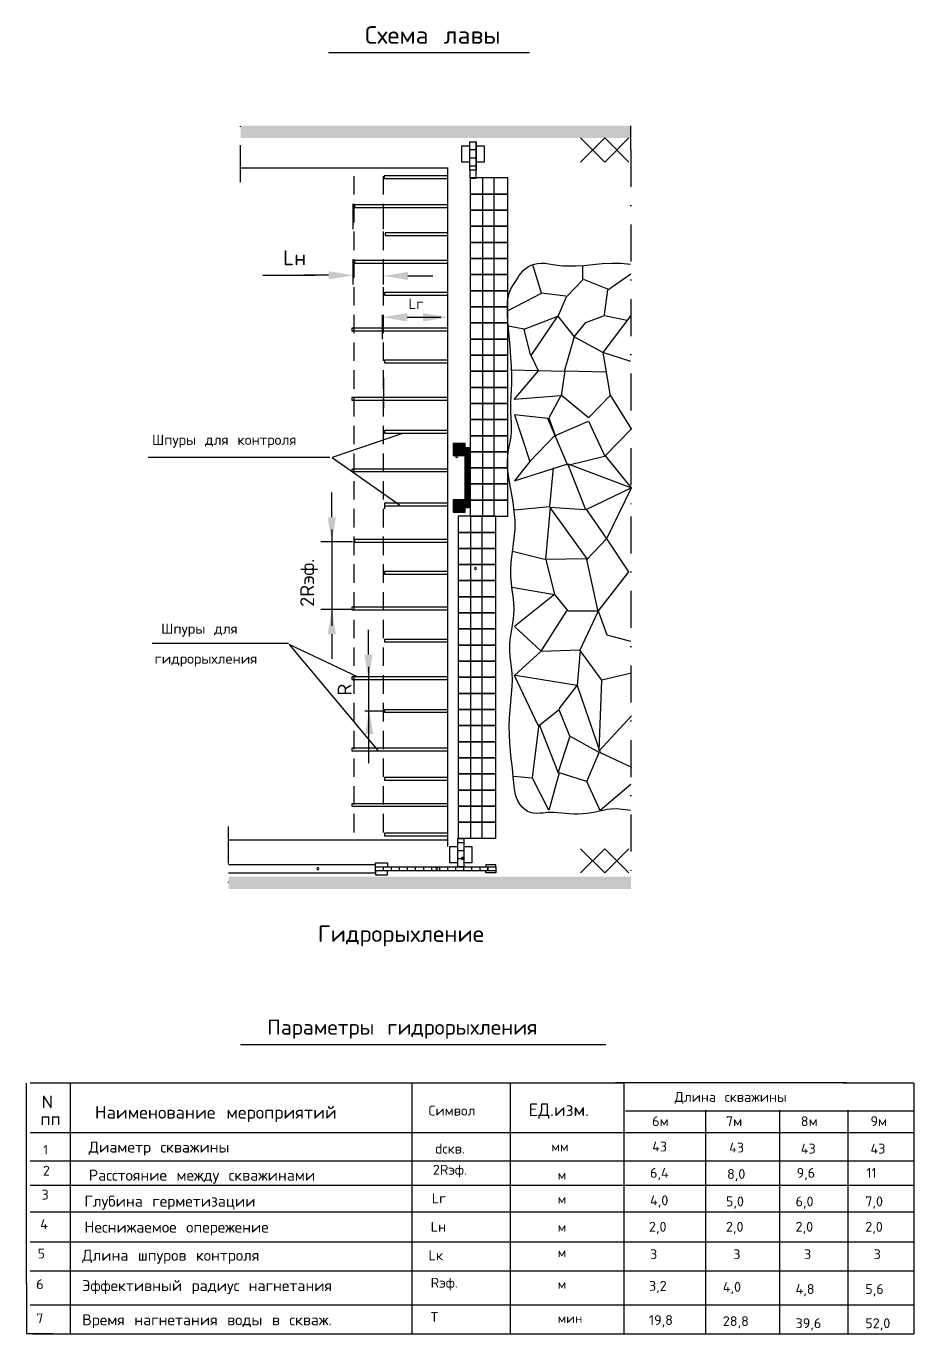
# Model space of a CAD drawing. Extents: x -326 to 352, y -3 to 233.
# Drawn here: x 208.2 to 352.3, y 2.2 to 214.4 of the extents above; entities that cross this region are included whole.
import ezdxf
from ezdxf.enums import TextEntityAlignment as Align

# ---------------------------------------------------------------- set-up
doc = ezdxf.new("R2010")
doc.units = 0
doc.header["$LTSCALE"] = 12
doc.header["$MEASUREMENT"] = 0
doc.header["$PDSIZE"] = 3
doc.linetypes.add('DASHDOT', pattern=[1, 0.5, -0.25, 0, -0.25])
doc.linetypes.add('HIDDEN', pattern=[0.375, 0.25, -0.125])
doc.layers.get('0').update_dxf_attribs({"linetype": 'CONTINUOUS'})
doc.layers.get('DEFPOINTS').update_dxf_attribs({"linetype": 'CONTINUOUS'})
doc.styles.add('1', font='txt.shx')

msp = doc.modelspace()

# ---------------------------------------------------------------- linework, layer by layer
at = {"color": 7}
for p, q in [((257.28, 210.15), (289.94, 210.15)), ((269.29, 148.34), (257.87, 144.42)), ((257.87, 144.42), (268.78, 136.77)), ((250.86, 114.08), (265.26, 96.89)), ((262.11, 108.79), (250.86, 114.08)), ((266.39, 103.24), (263.16, 103.24)), ((242.97, 49.17), (302.29, 49.17)), ((340.81, 42.96), (352.34, 42.96)), ((208.2, 10.48), (208.2, 2.26)), ((208.2, 2.26), (212.52, 2.26))]:
    msp.add_line(p, q, dxfattribs=at)
at = {"color": 7, "linetype": 'DASHDOT'}
for p, q in [((242.99, 189.1), (242.99, 199.55)), ((306.39, 194.34), (306.39, 134.87)), ((306.39, 134.87), (306.39, 75.4)), ((240.98, 84.55), (240.98, 73.44))]:
    msp.add_line(p, q, dxfattribs=at)
at = {"color": 7, "linetype": 'CONTINUOUS'}
for p, q in [((306.39, 194.34), (306.39, 198.26)), ((280.25, 191.07), (280.25, 195.64)), ((280.25, 195.64), (281.23, 195.64)), ((281.23, 195.64), (281.23, 191.07)), ((281.23, 189.76), (281.23, 195.64)), ((302.14, 196.3), (298.22, 192.38)), ((298.22, 196.3), (302.14, 192.38)), ((302.14, 196.3), (306.06, 192.38)), ((306.06, 196.3), (302.14, 192.38)), ((281.23, 194.34), (280.25, 194.34)), ((276.69, 191.4), (242.97, 191.4)), ((276.65, 128.07), (276.65, 191.4)), ((278.45, 191.4), (278.42, 191.4)), ((281.23, 193.03), (280.25, 193.03)), ((281.23, 191.72), (280.25, 191.72)), ((281.23, 191.07), (280.25, 191.07)), ((280.25, 191.07), (280.25, 189.76)), ((276.57, 190.13), (266.3, 190.13)), ((266.3, 190.13), (266.3, 189.72)), ((266.3, 189.72), (276.57, 189.72)), ((280.25, 189.76), (281.23, 189.76)), ((282.36, 187.18), (282.36, 189.79)), ((284.2, 187.18), (284.2, 189.79)), ((282.36, 184.56), (282.36, 187.18)), ((284.2, 184.56), (284.2, 187.18)), ((276.65, 185.42), (261.51, 185.42)), ((261.51, 185.42), (261.51, 185.01)), ((261.51, 185.01), (276.65, 185.01)), ((282.36, 181.95), (282.36, 184.56)), ((284.2, 181.95), (284.2, 184.56)), ((276.73, 180.88), (266.46, 180.88)), ((266.46, 180.88), (266.46, 180.46)), ((266.46, 180.46), (276.73, 180.46)), ((282.36, 179.34), (282.36, 181.95)), ((284.2, 179.34), (284.2, 181.95)), ((282.36, 176.72), (282.36, 179.34)), ((284.2, 176.72), (284.2, 179.34)), ((276.65, 176.4), (261.51, 176.4)), ((261.51, 176.4), (261.51, 175.99)), ((282.36, 174.11), (282.36, 176.72)), ((284.2, 174.11), (284.2, 176.72)), ((261.51, 175.99), (276.65, 175.99)), ((282.36, 171.49), (282.36, 174.11)), ((284.2, 171.49), (284.2, 174.11)), ((276.65, 171.22), (266.38, 171.22)), ((266.38, 171.22), (266.38, 170.8)), ((266.38, 170.8), (276.65, 170.8)), ((282.36, 168.88), (282.36, 171.49)), ((284.2, 168.88), (284.2, 171.49)), ((282.36, 166.27), (282.36, 168.88)), ((284.2, 166.27), (284.2, 168.88)), ((282.36, 163.65), (282.36, 166.27)), ((284.2, 163.65), (284.2, 166.27)), ((276.65, 165.43), (261.05, 165.43)), ((261.05, 165.43), (261.05, 165.01)), ((261.05, 165.01), (276.65, 165.01)), ((282.36, 161.04), (282.36, 163.65)), ((284.2, 161.04), (284.2, 163.65)), ((276.65, 160.21), (266.38, 160.21)), ((266.38, 160.21), (266.38, 159.8)), ((266.38, 159.8), (276.65, 159.8)), ((282.36, 158.42), (282.36, 161.04)), ((284.2, 158.42), (284.2, 161.04)), ((282.36, 155.81), (282.36, 158.42)), ((284.2, 155.81), (284.2, 158.42)), ((282.36, 153.2), (282.36, 155.81)), ((284.2, 153.2), (284.2, 155.81)), ((276.65, 154.14), (261.05, 154.14)), ((261.05, 154.14), (261.05, 153.73)), ((261.05, 153.73), (276.65, 153.73)), ((282.36, 150.58), (282.36, 153.2)), ((284.2, 150.58), (284.2, 153.2)), ((276.65, 148.79), (266.38, 148.79)), ((266.38, 148.79), (266.38, 148.37)), ((282.36, 147.97), (282.36, 150.58)), ((284.2, 147.97), (284.2, 150.58)), ((266.38, 148.37), (276.65, 148.37)), ((277.5, 146.63), (279.46, 146.63)), ((277.5, 146.5), (279.46, 146.5)), ((277.57, 144.73), (277.57, 146.69)), ((277.7, 144.73), (277.7, 146.69)), ((277.83, 144.73), (277.83, 146.69)), ((277.96, 144.73), (277.96, 146.69)), ((278.09, 144.73), (278.09, 146.69)), ((278.22, 144.73), (278.22, 146.69)), ((278.35, 144.73), (278.35, 146.69)), ((278.48, 144.73), (278.48, 146.69)), ((278.62, 144.73), (278.62, 146.69)), ((278.75, 144.73), (278.75, 146.69)), ((278.88, 144.73), (278.88, 146.69)), ((279.01, 144.73), (279.01, 146.69)), ((279.14, 144.73), (279.14, 146.69)), ((279.27, 144.73), (279.27, 146.69)), ((279.4, 144.73), (279.4, 146.69)), ((282.36, 145.35), (282.36, 147.97)), ((284.2, 145.35), (284.2, 147.97)), ((227.97, 144.48), (257.48, 144.48)), ((277.5, 146.37), (279.46, 146.37)), ((277.5, 146.24), (279.46, 146.24)), ((277.5, 146.1), (279.46, 146.1)), ((277.5, 145.97), (279.46, 145.97)), ((277.5, 145.84), (279.46, 145.84)), ((277.5, 145.71), (279.46, 145.71)), ((277.5, 145.58), (279.46, 145.58)), ((277.5, 145.45), (279.46, 145.45)), ((277.5, 145.32), (279.46, 145.32)), ((277.5, 145.19), (279.46, 145.19)), ((277.5, 145.06), (279.46, 145.06)), ((277.5, 144.93), (279.46, 144.93)), ((277.5, 144.8), (279.46, 144.8)), ((279.46, 136.24), (279.46, 146.04)), ((279.46, 146.04), (280.12, 146.04)), ((279.46, 145.97), (280.12, 145.97)), ((279.46, 145.84), (280.12, 145.84)), ((279.46, 145.71), (280.12, 145.71)), ((279.46, 145.58), (280.12, 145.58)), ((279.46, 145.45), (280.12, 145.45)), ((279.46, 145.32), (280.12, 145.32)), ((279.46, 145.19), (280.12, 145.19)), ((279.46, 145.06), (280.12, 145.06)), ((279.46, 144.93), (280.12, 144.93)), ((279.46, 144.8), (280.12, 144.8)), ((279.46, 144.67), (280.12, 144.67)), ((279.46, 144.54), (280.12, 144.54)), ((279.46, 144.41), (280.12, 144.41)), ((279.53, 136.24), (279.53, 146.04)), ((279.66, 136.24), (279.66, 146.04)), ((279.79, 136.24), (279.79, 146.04)), ((279.92, 136.24), (279.92, 146.04)), ((280.05, 136.24), (280.05, 146.04)), ((280.12, 146.04), (280.12, 136.24)), ((282.36, 142.74), (282.36, 145.35)), ((284.2, 142.74), (284.2, 145.35)), ((276.65, 142.56), (261.05, 142.56)), ((261.05, 142.56), (261.05, 142.14)), ((279.46, 144.28), (280.12, 144.28)), ((279.46, 144.14), (280.12, 144.14)), ((279.46, 144.01), (280.12, 144.01)), ((279.46, 143.88), (280.12, 143.88)), ((279.46, 143.75), (280.12, 143.75)), ((279.46, 143.62), (280.12, 143.62)), ((279.46, 143.49), (280.12, 143.49)), ((279.46, 143.36), (280.12, 143.36)), ((279.46, 143.23), (280.12, 143.23)), ((279.46, 143.1), (280.12, 143.1)), ((279.46, 142.97), (280.12, 142.97)), ((279.46, 142.84), (280.12, 142.84)), ((279.46, 142.71), (280.12, 142.71)), ((279.46, 142.58), (280.12, 142.58)), ((279.46, 142.45), (280.12, 142.45)), ((279.46, 142.31), (280.12, 142.31)), ((282.36, 140.13), (282.36, 142.74)), ((284.2, 140.13), (284.2, 142.74)), ((261.05, 142.14), (276.65, 142.14)), ((279.46, 142.18), (280.12, 142.18)), ((279.46, 142.05), (280.12, 142.05)), ((279.46, 141.92), (280.12, 141.92)), ((279.46, 141.79), (280.12, 141.79)), ((279.46, 141.66), (280.12, 141.66)), ((279.46, 141.53), (280.12, 141.53)), ((279.46, 141.4), (280.12, 141.4)), ((279.46, 141.27), (280.12, 141.27)), ((279.46, 141.14), (280.12, 141.14)), ((279.46, 141.01), (280.12, 141.01)), ((279.46, 140.88), (280.12, 140.88)), ((279.46, 140.75), (280.12, 140.75)), ((279.46, 140.62), (280.12, 140.62)), ((279.46, 140.48), (280.12, 140.48)), ((279.46, 140.35), (280.12, 140.35)), ((279.46, 140.22), (280.12, 140.22)), ((279.46, 140.09), (280.12, 140.09)), ((282.36, 137.51), (282.36, 140.13)), ((284.2, 137.51), (284.2, 140.13)), ((279.46, 139.96), (280.12, 139.96)), ((279.46, 139.83), (280.12, 139.83)), ((279.46, 139.7), (280.12, 139.7)), ((279.46, 139.57), (280.12, 139.57)), ((279.46, 139.44), (280.12, 139.44)), ((279.46, 139.31), (280.12, 139.31)), ((279.46, 139.18), (280.12, 139.18)), ((279.46, 139.05), (280.12, 139.05)), ((279.46, 138.92), (280.12, 138.92)), ((279.46, 138.79), (280.12, 138.79)), ((279.46, 138.66), (280.12, 138.66)), ((279.46, 138.52), (280.12, 138.52)), ((279.46, 138.39), (280.12, 138.39)), ((279.46, 138.26), (280.12, 138.26)), ((279.46, 138.13), (280.12, 138.13)), ((279.46, 138), (280.12, 138)), ((276.65, 137.01), (266.38, 137.01)), ((266.38, 137.01), (266.38, 136.6)), ((266.38, 136.6), (276.65, 136.6)), ((266.38, 136.51), (266.38, 136.09)), ((277.5, 137.48), (279.46, 137.48)), ((277.5, 137.35), (279.46, 137.35)), ((277.5, 137.22), (279.46, 137.22)), ((277.5, 137.09), (279.46, 137.09)), ((277.5, 136.96), (279.46, 136.96)), ((277.5, 136.83), (279.46, 136.83)), ((277.5, 136.69), (279.46, 136.69)), ((277.5, 136.56), (279.46, 136.56)), ((277.5, 136.43), (279.46, 136.43)), ((277.5, 136.3), (279.46, 136.3)), ((277.5, 136.17), (279.46, 136.17)), ((277.5, 136.04), (279.46, 136.04)), ((277.5, 135.91), (279.46, 135.91)), ((277.57, 135.58), (277.57, 137.54)), ((277.7, 135.58), (277.7, 137.54)), ((277.83, 135.58), (277.83, 137.54)), ((277.96, 135.58), (277.96, 137.54)), ((278.09, 135.58), (278.09, 137.54)), ((278.22, 135.58), (278.22, 137.54)), ((278.35, 135.58), (278.35, 137.54)), ((278.48, 135.58), (278.48, 137.54)), ((278.62, 135.58), (278.62, 137.54)), ((278.75, 135.58), (278.75, 137.54)), ((278.88, 135.58), (278.88, 137.54)), ((279.01, 135.58), (279.01, 137.54)), ((279.14, 135.58), (279.14, 137.54)), ((279.27, 135.58), (279.27, 137.54)), ((279.4, 135.58), (279.4, 137.54)), ((279.46, 137.87), (280.12, 137.87)), ((279.46, 137.74), (280.12, 137.74)), ((279.46, 137.61), (280.12, 137.61)), ((279.46, 137.48), (280.12, 137.48)), ((279.46, 137.35), (280.12, 137.35)), ((279.46, 137.22), (280.12, 137.22)), ((279.46, 137.09), (280.12, 137.09)), ((279.46, 136.96), (280.12, 136.96)), ((279.46, 136.83), (280.12, 136.83)), ((279.46, 136.69), (280.12, 136.69)), ((279.46, 136.56), (280.12, 136.56)), ((279.46, 136.43), (280.12, 136.43)), ((279.46, 136.3), (280.12, 136.3)), ((280.12, 136.24), (279.46, 136.24)), ((282.36, 134.9), (282.36, 137.51)), ((284.2, 134.9), (284.2, 137.51)), ((277.5, 135.78), (279.46, 135.78)), ((277.5, 135.65), (279.46, 135.65)), ((280.4, 132.28), (280.4, 134.9)), ((282.24, 132.28), (282.24, 134.9)), ((280.4, 129.67), (280.4, 132.28)), ((282.24, 129.67), (282.24, 132.28)), ((276.65, 131.1), (261.51, 131.1)), ((261.51, 131.1), (261.51, 130.68)), ((261.51, 130.68), (276.65, 130.68)), ((280.4, 127.06), (280.4, 129.67)), ((282.24, 127.06), (282.24, 129.67)), ((276.65, 81.32), (276.65, 128.07)), ((276.65, 125.92), (266.38, 125.92)), ((266.38, 125.92), (266.38, 125.5)), ((266.38, 125.5), (276.65, 125.5)), ((280.4, 124.44), (280.4, 127.06)), ((282.24, 124.44), (282.24, 127.06)), ((280.4, 121.83), (280.4, 124.44)), ((282.24, 121.83), (282.24, 124.44)), ((280.4, 119.21), (280.4, 121.83)), ((282.24, 119.21), (282.24, 121.83)), ((276.65, 120.12), (261.05, 120.12)), ((261.05, 120.12), (261.05, 119.71)), ((261.05, 119.71), (276.65, 119.71)), ((280.4, 116.6), (280.4, 119.21)), ((282.24, 116.6), (282.24, 119.21)), ((276.65, 114.91), (266.38, 114.91)), ((266.38, 114.91), (266.38, 114.49)), ((280.4, 113.99), (280.4, 116.6)), ((282.24, 113.99), (282.24, 116.6)), ((228.65, 114.32), (250.79, 114.32)), ((266.38, 114.49), (276.65, 114.49)), ((280.4, 111.37), (280.4, 113.99)), ((282.24, 111.37), (282.24, 113.99)), ((280.4, 108.76), (280.4, 111.37)), ((282.24, 108.76), (282.24, 111.37)), ((276.65, 108.84), (261.05, 108.84)), ((261.05, 108.84), (261.05, 108.42)), ((261.05, 108.42), (276.65, 108.42)), ((280.4, 106.14), (280.4, 108.76)), ((282.24, 106.14), (282.24, 108.76)), ((280.4, 103.53), (280.4, 106.14)), ((282.24, 103.53), (282.24, 106.14)), ((276.65, 103.48), (266.38, 103.48)), ((266.38, 103.48), (266.38, 103.07)), ((266.38, 103.07), (276.65, 103.07)), ((280.4, 100.92), (280.4, 103.53)), ((282.24, 100.92), (282.24, 103.53)), ((280.4, 98.3), (280.4, 100.92)), ((282.24, 98.3), (282.24, 100.92)), ((280.4, 95.69), (280.4, 98.3)), ((282.24, 95.69), (282.24, 98.3)), ((276.65, 97.25), (261.05, 97.25)), ((261.05, 97.25), (261.05, 96.84)), ((261.05, 96.84), (276.65, 96.84)), ((280.4, 93.07), (280.4, 95.69)), ((282.24, 93.07), (282.24, 95.69)), ((276.65, 92.47), (266.38, 92.47)), ((266.38, 92.47), (266.38, 92.06)), ((266.38, 92.06), (276.65, 92.06)), ((280.4, 90.46), (280.4, 93.07)), ((282.24, 90.46), (282.24, 93.07)), ((280.4, 87.85), (280.4, 90.46)), ((282.24, 87.85), (282.24, 90.46)), ((276.65, 88.23), (261.05, 88.23)), ((261.05, 88.23), (261.05, 87.82)), ((261.05, 87.82), (276.65, 87.82)), ((280.4, 85.23), (280.4, 87.85)), ((282.24, 85.23), (282.24, 87.85)), ((280.4, 82.62), (280.4, 85.23)), ((282.24, 82.62), (282.24, 85.23)), ((276.65, 83.46), (266.38, 83.46)), ((266.38, 83.46), (266.38, 83.04)), ((266.38, 83.04), (276.65, 83.04)), ((276.49, 82.33), (241.01, 82.33)), ((278.29, 78.01), (278.29, 82.59)), ((278.29, 82.59), (279.27, 82.59)), ((278.29, 81.94), (279.27, 81.94)), ((279.27, 82.59), (279.27, 78.01)), ((302.14, 80.92), (298.22, 77)), ((298.22, 80.92), (302.14, 77)), ((302.14, 80.92), (306.06, 77)), ((306.06, 80.92), (302.14, 77)), ((278.29, 80.63), (279.27, 80.63)), ((278.29, 79.32), (279.27, 79.32)), ((264.89, 78.34), (241.04, 78.34)), ((241.04, 77.03), (264.89, 77.03)), ((264.89, 77.69), (264.89, 78.34)), ((264.89, 78.01), (284.47, 78.01)), ((264.89, 77.36), (264.89, 78.01)), ((264.89, 77.03), (264.89, 77.69)), ((284.47, 77.36), (264.89, 77.36)), ((266.2, 77.36), (266.2, 78.01)), ((267.5, 77.36), (267.5, 78.01)), ((268.81, 77.36), (268.81, 78.01)), ((270.12, 77.36), (270.12, 78.01)), ((271.4, 77.36), (271.4, 78.01)), ((271.42, 77.36), (271.42, 78.01)), ((272.73, 77.36), (272.73, 78.01)), ((274.04, 77.36), (274.04, 78.01)), ((275.35, 77.36), (275.35, 78.01)), ((276.65, 77.36), (276.65, 78.01)), ((277.96, 77.36), (277.96, 78.01)), ((279.27, 78.01), (278.29, 78.01)), ((279.27, 77.36), (279.27, 78.01)), ((280.55, 77.36), (280.55, 78.01)), ((281.88, 77.36), (281.88, 78.01)), ((283.17, 77.36), (283.17, 78.01)), ((283.19, 77.36), (283.19, 78.01)), ((284.47, 78.01), (284.47, 77.36)), ((284.49, 77.36), (284.49, 78.01)), ((208.16, 42.89), (208.16, 13.75)), ((208.82, 42.96), (305.25, 42.96)), ((215.33, 42.89), (215.33, 2.2)), ((270.8, 42.89), (270.8, 2.2)), ((286.8, 42.89), (286.8, 2.2)), ((303.87, 42.97), (341.39, 42.97)), ((305.25, 42.89), (305.25, 6.93)), ((305.25, 42.89), (305.25, 2.2)), ((352.31, 42.89), (352.31, 2.2)), ((305.49, 38.37), (352.31, 38.37)), ((318.51, 38.51), (318.51, 2.2)), ((330.52, 38.51), (330.52, 2.2)), ((341.63, 38.51), (341.63, 2.2)), ((208.82, 34.89), (352.31, 34.89)), ((208.82, 30.26), (352.31, 30.26)), ((208.82, 26.35), (352.31, 26.35)), ((208.82, 22.01), (352.31, 22.01)), ((208.82, 17.15), (352.31, 17.15)), ((208.16, 13.75), (208.16, 10.28)), ((208.82, 12.4), (352.31, 12.4)), ((208.82, 6.93), (352.31, 6.93)), ((209.23, 2.2), (352.31, 2.2))]:
    msp.add_line(p, q, dxfattribs=at)
at = {"color": 7, "linetype": 'HIDDEN'}
for p, q in [((261.37, 190.09), (261.37, 83.24)), ((266.14, 190.09), (266.14, 83.24))]:
    msp.add_line(p, q, dxfattribs=at)
at = {"color": 7, "linetype": 'BYBLOCK'}
for p, q in [((261.3, 181.5), (261.3, 185.57)), ((266.18, 181.5), (266.18, 185.57)), ((261.3, 172.48), (261.3, 176.55)), ((266.18, 172.48), (266.18, 176.55)), ((246.63, 174), (255.09, 174)), ((257.29, 174), (253.28, 174)), ((270.18, 173.9), (274.19, 173.9)), ((266.02, 163.64), (266.02, 167.57)), ((270.07, 167.19), (275.53, 167.19)), ((266.27, 152.41), (266.27, 157.29)), ((257.8, 134.73), (257.8, 138.74)), ((257.8, 132.72), (257.8, 117.12)), ((261.15, 130.72), (256.02, 130.72)), ((261.15, 119.75), (256.02, 119.75)), ((257.8, 115.74), (257.8, 111.73)), ((263.76, 112.45), (263.76, 116.46)), ((263.76, 110.43), (263.76, 94.84))]:
    msp.add_line(p, q, dxfattribs=at)
at = {"color": 7, "linetype": 'CONTINUOUS'}
for points in [[(280.25, 192.38), (278.94, 192.38), (278.94, 194.99), (280.25, 194.99)], [(281.23, 194.99), (282.53, 194.99), (282.53, 192.38), (281.23, 192.38)], [(306.29, 87.13), (305.02, 87.32), (304.01, 87.39), (303.19, 87.37), (302.51, 87.28), (301.9, 87.16), (301.3, 87.02), (300.65, 86.89), (299.97, 86.77), (299.26, 86.67), (298.54, 86.6), (297.82, 86.56), (297.12, 86.55), (296.43, 86.58), (295.78, 86.64), (295.14, 86.71), (294.52, 86.77), (293.92, 86.82), (293.32, 86.83), (292.73, 86.79), (292.15, 86.73), (291.59, 86.68), (291.04, 86.65), (290.51, 86.68), (290.01, 86.8), (289.53, 87.02), (289.09, 87.33), (288.69, 87.72), (288.34, 88.18), (288.04, 88.68), (287.81, 89.21), (287.63, 89.76), (287.51, 90.35), (287.42, 90.98), (287.35, 91.69), (287.28, 92.49), (287.2, 93.4), (287.08, 94.43), (286.95, 95.57), (286.82, 96.79), (286.71, 98.08), (286.64, 99.42), (286.62, 100.77), (286.67, 102.13), (286.77, 103.47), (286.89, 104.78), (287, 106.04), (287.09, 107.24), (287.13, 108.37), (287.09, 109.41), (287.01, 110.38), (286.9, 111.29), (286.8, 112.18), (286.73, 113.07), (286.72, 113.97), (286.8, 114.9), (286.93, 115.86), (287.09, 116.85), (287.24, 117.85), (287.35, 118.86), (287.4, 119.87), (287.35, 120.89), (287.24, 121.9), (287.1, 122.94), (286.97, 123.99), (286.87, 125.09), (286.86, 126.22), (286.94, 127.42), (287.09, 128.66), (287.28, 129.96), (287.44, 131.32), (287.56, 132.72), (287.57, 134.18), (287.45, 135.68), (287.24, 137.2), (286.98, 138.7), (286.72, 140.15), (286.49, 141.51), (286.35, 142.75), (286.32, 143.84), (286.39, 144.8), (286.53, 145.66), (286.69, 146.44), (286.84, 147.18), (286.96, 147.91), (287.01, 148.63), (287.01, 149.37), (286.97, 150.13), (286.92, 150.9), (286.88, 151.71), (286.86, 152.54), (286.88, 153.4), (286.92, 154.33), (286.98, 155.34), (287.02, 156.46), (287.03, 157.71), (286.99, 159.13), (286.9, 160.73), (286.76, 162.43), (286.6, 164.16), (286.46, 165.84), (286.36, 167.39), (286.32, 168.73), (286.36, 169.8), (286.48, 170.63), (286.65, 171.27), (286.88, 171.79), (287.13, 172.23), (287.4, 172.64), (287.67, 173.06), (287.95, 173.5), (288.25, 173.94), (288.56, 174.37), (288.91, 174.76), (289.29, 175.1), (289.72, 175.39), (290.19, 175.62), (290.7, 175.79), (291.24, 175.9), (291.81, 175.95), (292.41, 175.94), (293.03, 175.87), (293.71, 175.77), (294.46, 175.65), (295.31, 175.56), (296.3, 175.51), (297.44, 175.52), (298.75, 175.61), (300.19, 175.75), (301.72, 175.89), (303.28, 175.97), (304.82, 175.96), (306.29, 175.8)], [(295.8, 170.61), (291.84, 171.08), (290.46, 175.71)], [(302.66, 171.75), (298.59, 173.37), (298.59, 175.6)], [(302.08, 167.56), (302.66, 171.66), (306.38, 174.23)], [(294.52, 167.27), (295.91, 170.51), (298.59, 173.28)], [(286.33, 168.23), (291.84, 171.08)], [(290.1, 161.08), (289.05, 165.27), (286.47, 165.72)], [(294.98, 154.41), (287.42, 153.84), (291.38, 158.51), (290.21, 160.98), (294.52, 167.37), (297.19, 164.03), (295.56, 158.41), (287.01, 158.61)], [(289.05, 165.27), (294.52, 167.37)], [(306.38, 167.46), (301.85, 161.46), (297.19, 164.03), (299.05, 166.32), (302.08, 167.46), (305.8, 166.7)], [(306.38, 160.03), (301.85, 161.46), (303.01, 154.41)], [(295.1, 154.41), (295.68, 158.51), (302.31, 158.32)], [(306.39, 91.37), (301.37, 87.16), (299.21, 91.87), (301.22, 96.55), (296.44, 99.2), (294.74, 103.49), (291.35, 100.84), (287.49, 109.05), (291.81, 112.97), (298.13, 113.22), (301.06, 119.41), (299.21, 127.87), (302.45, 131.28), (306.46, 139.49), (302.3, 144.67), (296.13, 143.15), (292.89, 150.73), (287.49, 151.36), (289.96, 143.78), (293.97, 147.95), (299.52, 150.35), (302.14, 144.67), (306.46, 149.09), (303.07, 154.52), (299.52, 150.85), (295.05, 154.52), (293.04, 150.85), (294.12, 147.82)], [(289.96, 143.78), (287.49, 140.62), (296.13, 143.4), (306.46, 139.49), (299.06, 135.95), (296.13, 143.4)], [(287.49, 135.95), (293.2, 136.46), (293.82, 142.77)], [(298.9, 135.95), (293.2, 136.33), (299.21, 127.99), (292.58, 127.87), (293.35, 136.33)], [(299.06, 136.08), (302.45, 131.15), (306, 125.85), (301.06, 119.53)], [(287.17, 129.21), (292.58, 127.87), (293.97, 122.19), (296.13, 119.53), (301.06, 119.53), (302.45, 115.62), (306.31, 114.61)], [(287.04, 123.4), (293.97, 122.19), (287.49, 117.01), (291.81, 112.97), (295.97, 119.53)], [(306.46, 109.43), (301.68, 108.29), (298.13, 113.09), (297.67, 107.41), (287.65, 109.05)], [(306.46, 102.48), (301.22, 96.8), (301.68, 108.29)], [(294.74, 103.62), (297.67, 107.41), (301.37, 96.55), (306.46, 94.15)], [(290.42, 92.51), (291.5, 101.09), (294.59, 93.26), (296.44, 99.07)], [(299.21, 91.87), (294.74, 93.26), (293.2, 87.71), (293.04, 87.2), (290.42, 92.38), (287.27, 92.65)], [(278.29, 78.67), (276.98, 78.67), (276.98, 81.28), (278.29, 81.28)], [(279.27, 81.28), (280.57, 81.28), (280.57, 78.67), (279.27, 78.67)], [(264.89, 78.01), (264.89, 78.67), (266.85, 78.67), (266.85, 78.01)], [(264.89, 77.36), (264.89, 76.71), (266.85, 76.71), (266.85, 77.36)], [(284.47, 78.01), (284.47, 78.34), (282.84, 78.34), (282.84, 78.01)], [(284.47, 77.36), (284.47, 77.03), (282.84, 77.03), (282.84, 77.36)]]:
    msp.add_lwpolyline(points, dxfattribs=at)
for points in [[(280.27, 187.18), (286.38, 187.18), (286.38, 189.79), (280.27, 189.79)], [(280.27, 184.56), (286.38, 184.56), (286.38, 187.18), (280.27, 187.18)], [(280.27, 181.95), (286.38, 181.95), (286.38, 184.56), (280.27, 184.56)], [(280.27, 179.34), (286.38, 179.34), (286.38, 181.95), (280.27, 181.95)], [(280.27, 176.72), (286.38, 176.72), (286.38, 179.34), (280.27, 179.34)], [(280.27, 174.11), (286.38, 174.11), (286.38, 176.72), (280.27, 176.72)], [(280.27, 171.49), (286.38, 171.49), (286.38, 174.11), (280.27, 174.11)], [(280.27, 168.88), (286.38, 168.88), (286.38, 171.49), (280.27, 171.49)], [(280.27, 166.27), (286.38, 166.27), (286.38, 168.88), (280.27, 168.88)], [(280.27, 163.65), (286.38, 163.65), (286.38, 166.27), (280.27, 166.27)], [(280.27, 161.04), (286.38, 161.04), (286.38, 163.65), (280.27, 163.65)], [(280.27, 158.42), (286.38, 158.42), (286.38, 161.04), (280.27, 161.04)], [(280.27, 155.81), (286.38, 155.81), (286.38, 158.42), (280.27, 158.42)], [(280.27, 153.2), (286.38, 153.2), (286.38, 155.81), (280.27, 155.81)], [(280.27, 150.58), (286.38, 150.58), (286.38, 153.2), (280.27, 153.2)], [(280.27, 147.97), (286.38, 147.97), (286.38, 150.58), (280.27, 150.58)], [(277.5, 144.73), (279.46, 144.73), (279.46, 146.69), (277.5, 146.69)], [(280.27, 145.35), (286.38, 145.35), (286.38, 147.97), (280.27, 147.97)], [(280.27, 142.74), (286.38, 142.74), (286.38, 145.35), (280.27, 145.35)], [(280.27, 140.13), (286.38, 140.13), (286.38, 142.74), (280.27, 142.74)], [(280.27, 137.51), (286.38, 137.51), (286.38, 140.13), (280.27, 140.13)], [(277.5, 135.58), (279.46, 135.58), (279.46, 137.54), (277.5, 137.54)], [(280.27, 134.9), (286.38, 134.9), (286.38, 137.51), (280.27, 137.51)], [(278.31, 132.28), (284.42, 132.28), (284.42, 134.9), (278.31, 134.9)], [(278.31, 129.67), (284.42, 129.67), (284.42, 132.28), (278.31, 132.28)], [(278.31, 127.06), (284.42, 127.06), (284.42, 129.67), (278.31, 129.67)], [(278.31, 124.44), (284.42, 124.44), (284.42, 127.06), (278.31, 127.06)], [(278.31, 121.83), (284.42, 121.83), (284.42, 124.44), (278.31, 124.44)], [(278.31, 119.21), (284.42, 119.21), (284.42, 121.83), (278.31, 121.83)], [(278.31, 116.6), (284.42, 116.6), (284.42, 119.21), (278.31, 119.21)], [(278.31, 113.99), (284.42, 113.99), (284.42, 116.6), (278.31, 116.6)], [(278.31, 111.37), (284.42, 111.37), (284.42, 113.99), (278.31, 113.99)], [(278.31, 108.76), (284.42, 108.76), (284.42, 111.37), (278.31, 111.37)], [(278.31, 106.14), (284.42, 106.14), (284.42, 108.76), (278.31, 108.76)], [(278.31, 103.53), (284.42, 103.53), (284.42, 106.14), (278.31, 106.14)], [(278.31, 100.92), (284.42, 100.92), (284.42, 103.53), (278.31, 103.53)], [(278.31, 98.3), (284.42, 98.3), (284.42, 100.92), (278.31, 100.92)], [(278.31, 95.69), (284.42, 95.69), (284.42, 98.3), (278.31, 98.3)], [(278.31, 93.07), (284.42, 93.07), (284.42, 95.69), (278.31, 95.69)], [(278.31, 90.46), (284.42, 90.46), (284.42, 93.07), (278.31, 93.07)], [(278.31, 87.85), (284.42, 87.85), (284.42, 90.46), (278.31, 90.46)], [(278.31, 85.23), (284.42, 85.23), (284.42, 87.85), (278.31, 87.85)], [(278.31, 82.62), (284.42, 82.62), (284.42, 85.23), (278.31, 85.23)]]:
    msp.add_lwpolyline(points, close=True, dxfattribs=at)
for centre, start, end in [((278.09, 144.58), 0, 180), ((278.09, 144.58), 180, 0), ((281.14, 126.43), 0, 180), ((281.14, 126.43), 180, 0), ((279.03, 79.37), 0, 180), ((279.03, 79.37), 180, 0), ((255.54, 77.69), 0, 180), ((255.54, 77.69), 180, 0), ((274.87, 77.75), 0, 180), ((274.87, 77.75), 180, 0)]:
    msp.add_arc(centre, 0.163, start, end, dxfattribs=at)
at = {"color": 7, "linetype": 'BYBLOCK'}
for points in [[(257.29, 173.33), (257.29, 174.67), (261.3, 174)], [(270.18, 173.23), (270.18, 174.56), (266.18, 173.9)], [(270.07, 166.51), (270.07, 167.86), (266.02, 167.19)], [(272.64, 166.51), (272.64, 167.86), (276.69, 167.18)], [(258.47, 134.73), (257.13, 134.73), (257.8, 130.72)], [(258.47, 115.74), (257.13, 115.74), (257.8, 119.75)], [(264.43, 112.45), (263.09, 112.45), (263.76, 108.44)], [(264.55, 99.53), (263.22, 99.53), (263.88, 103.54)]]:
    msp.add_solid(points, dxfattribs=at)
at = {"color": 7, "linetype": 'CONTINUOUS'}
for points in [[(306.39, 196.3), (306.39, 198.26), (243, 196.3), (243, 198.26)], [(306.39, 74.42), (306.39, 76.38), (241.04, 74.42), (241.04, 76.38)]]:
    msp.add_trace(points, dxfattribs=at)
at = {"layer": 'DEFPOINTS', "color": 7, "linetype": 'BYBLOCK'}
for p in [(272.73, 192.38), (261.15, 185.05), (266.18, 183.79), (261.3, 181.5), (266.25, 180.57), (261.15, 176.03), (266.18, 174.77), (261.3, 172.48), (266.18, 172.48), (261.15, 165.06), (266.02, 163.64), (279.58, 165.01), (279.58, 162.57), (266.27, 152.41), (261.15, 130.72), (257.8, 119.75), (261.15, 119.75), (266.27, 107.1), (276.65, 81.28)]:
    msp.add_point(p, dxfattribs=at)

# ---------------------------------------------------------------- texts
at = {"color": 7, "linetype": 'CONTINUOUS', "style": '1'}
msp.add_text('Схема лавы', height=2.852, dxfattribs=at).set_placement((274.22, 211.57), align=Align.CENTER)
at = {"color": 7, "linetype": 'BYBLOCK', "style": '1'}
for s, height, p in [('Lн', 2.406, (249.9, 175.64)), ('Lг', 1.701, (270.25, 168.51))]:
    msp.add_text(s, height=height, dxfattribs=at).set_placement(p)
at = {"color": 7, "linetype": 'CONTINUOUS', "style": '1'}
for s, height, p in [('Шпуры для контроля', 1.6599, (228.6, 146.47)), ('Шпуры для', 1.66, (230.08, 115.81)), ('гидрорыхления', 1.6599, (229.04, 110.95)), ('Гидрорыхление', 2.6641, (255.53, 65.81)), ('Параметры гидрорыхления', 2.43, (247.29, 50.76)), ('N', 2.05, (210.69, 38.81)), ('Длина скважины', 1.6038, (313.47, 39.85)), ('Наименование мероприятий', 2.0493, (219.34, 37.12)), ('Символ', 1.604, (273.52, 37.63)), ('ЕД.изм.', 2.049, (289.76, 37.54)), ('пп', 2.049, (210.48, 36.07)), ('6м', 1.604, (309.83, 35.91)), ('7м', 1.604, (321.81, 35.91)), ('8м', 1.604, (333.97, 35.91)), ('9м', 1.604, (345.29, 35.91)), ('1', 1.51, (210.94, 31.32)), ('Диаметр скважины', 1.782, (218.33, 31.62)), ('dскв.', 1.604, (274.55, 31.46)), ('мм', 1.515, (293.46, 31.83)), ('43', 1.604, (309.83, 31.8)), ('43', 1.604, (322.33, 31.63)), ('43', 1.604, (333.97, 31.46)), ('43', 1.604, (345.29, 31.46)), ('2', 1.6, (210.89, 27.89)), ('Расстояние между скважинами', 1.782, (218.33, 27.06)), ('2Rэф.', 1.604, (274.21, 28.03)), ('м', 1.51, (294.48, 27.23)), ('6,4', 1.604, (309.49, 27.52)), ('8,0', 1.604, (321.99, 27.34)), ('9,6', 1.604, (333.29, 27.52)), ('11', 1.604, (344.61, 27.52)), ('3', 1.6, (210.67, 23.99)), ('Глубина герметизации', 1.782, (217.62, 22.84)), ('Lг', 1.604, (274.04, 23.4)), ('м', 1.51, (294.48, 23.32)), ('4,0', 1.604, (309.49, 23.06)), ('5,0', 1.604, (321.81, 22.89)), ('6,0', 1.604, (333.12, 22.89)), ('7,0', 1.604, (344.44, 22.89)), ('4', 1.6, (210.45, 19.21)), ('Неснижаемое опережение', 1.782, (217.62, 18.63)), ('Lн', 1.604, (273.87, 18.78)), ('м', 1.51, (294.48, 18.77)), ('2,0', 1.604, (309.31, 18.78)), ('2,0', 1.604, (321.81, 18.78)), ('2,0', 1.604, (333.12, 18.78)), ('2,0', 1.604, (344.44, 18.78)), ('5', 1.6, (210.02, 14.44)), ('Длина шпуров контроля ', 1.782, (217.27, 14.06)), ('Lк', 1.604, (273.52, 14.15)), ('м', 1.51, (294.48, 14.64)), ('3', 1.6, (309.49, 14.32)), ('3', 1.6, (323.01, 14.32)), ('3', 1.6, (334.49, 14.32)), ('3', 1.6, (345.81, 14.32)), ('6', 1.6, (209.8, 9.45)), ('Эффективный радиус нагнетания', 1.782, (217.27, 9.14)), ('Rэф.', 1.604, (273.87, 9.69)), ('3,2', 1.604, (309.31, 9.18)), ('4,0', 1.604, (321.3, 9.01)), ('м', 1.51, (294.48, 9.5)), ('4,8  ', 1.604, (333.12, 8.67)), ('5,6', 1.604, (344.44, 8.67)), ('7', 1.6, (209.8, 3.9)), ('Время нагнетания воды в скваж.', 1.782, (217.27, 3.59)), ('Т', 1.6, (273.87, 4.14)), ('мин', 1.515, (294.48, 3.95)), ('19,8', 1.604, (309.31, 3.63)), ('28,8', 1.604, (321.3, 3.46)), ('39,6', 1.604, (333.12, 3.12)), ('52,0', 1.604, (344.44, 3.12))]:
    msp.add_text(s, height=height, dxfattribs=at).set_placement(p)
at = {"color": 7, "linetype": 'BYBLOCK', "style": '1'}
for s, height, p in [('2Rэф.', 2.261, (254.94, 120.21)), ('R', 2.26, (261.02, 105.77))]:
    msp.add_text(s, height=height, rotation=90, dxfattribs=at).set_placement(p)

doc.saveas('drawing.dxf')
